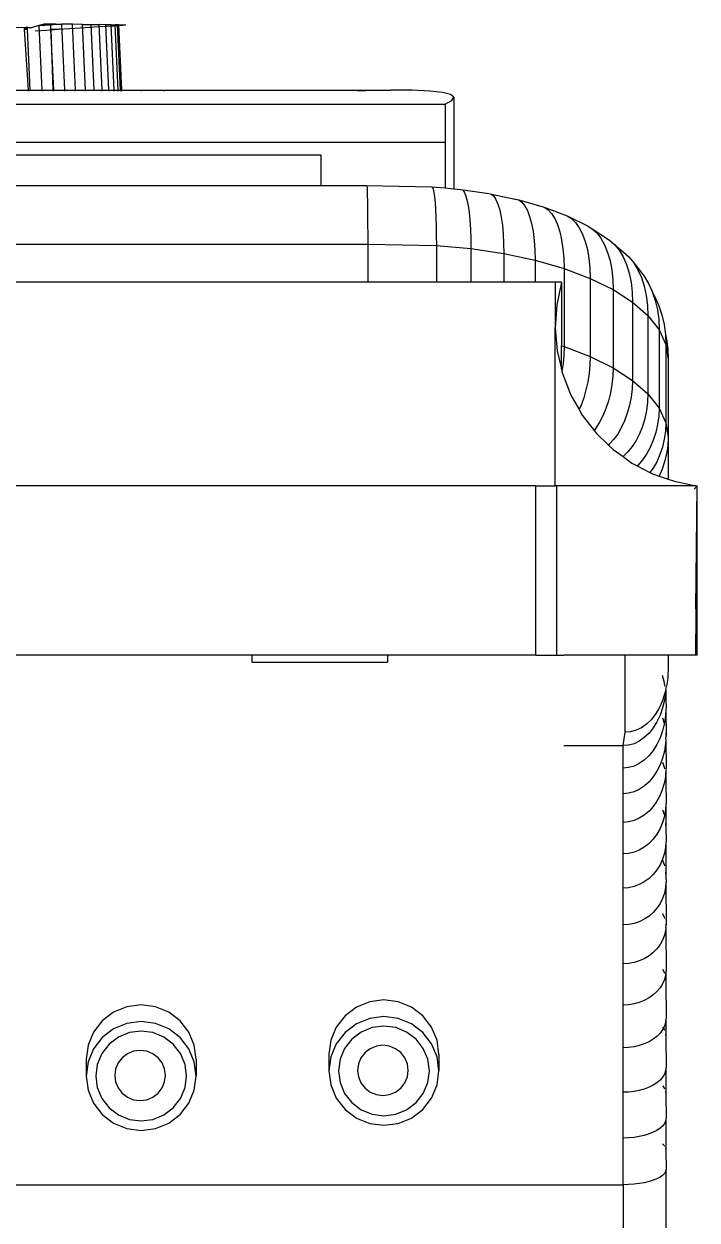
# Model space of a CAD drawing. Extents: x 3485972 to 3601240, y -625657 to -591207.
# Drawn here: x 3510477.2 to 3510570.2, y -596948.9 to -596783.6 of the extents above; entities that cross this region are included whole.
import ezdxf

# ---------------------------------------------------------------- set-up
doc = ezdxf.new("R2010")
doc.units = 0
doc.header["$LTSCALE"] = 6
doc.header["$MEASUREMENT"] = 0
doc.layers.add('medical equipment', color=171, linetype='CONTINUOUS', lineweight=25)

msp = doc.modelspace()

# ---------------------------------------------------------------- linework, layer by layer
at = {"layer": 'medical equipment'}
for p, q in [((3510477.17, -596784.13), (3510420.22, -596783.61)), ((3510477.63, -596784.14), (3510477.17, -596784.13)), ((3510477.17, -596784.13), (3510477.18, -596784.28)), ((3510477.63, -596784.14), (3510477.62, -596783.94)), ((3510478.21, -596784.14), (3510477.63, -596784.14)), ((3510477.64, -596784.29), (3510477.63, -596784.14)), ((3510479.22, -596783.84), (3510478.21, -596784.14)), ((3510479.22, -596783.84), (3510479.25, -596783.83)), ((3510479.6, -596783.72), (3510479.25, -596783.83)), ((3510479.25, -596783.83), (3510480.85, -596783.73)), ((3510479.66, -596792.76), (3510479.25, -596783.83)), ((3510479.6, -596783.72), (3510479.63, -596783.71)), ((3510479.91, -596783.63), (3510479.63, -596783.71)), ((3510479.63, -596783.71), (3510480.85, -596783.73)), ((3510481.07, -596783.64), (3510479.91, -596783.63)), ((3510480.85, -596783.73), (3510481.07, -596783.64)), ((3510480.85, -596783.73), (3510481.57, -596783.64)), ((3510480.88, -596784.34), (3510480.85, -596783.73)), ((3510481.57, -596783.64), (3510481.07, -596783.64)), ((3510481.57, -596783.64), (3510482.39, -596783.65)), ((3510482.82, -596792.76), (3510482.39, -596783.65)), ((3510483.86, -596783.66), (3510482.39, -596783.65)), ((3510483.47, -596784.25), (3510484.93, -596784.15)), ((3510484.28, -596792.76), (3510483.86, -596783.66)), ((3510485.23, -596783.68), (3510483.86, -596783.66)), ((3510484.93, -596784.15), (3510486.29, -596784.06)), ((3510485.65, -596792.76), (3510485.23, -596783.68)), ((3510485.23, -596783.68), (3510486.46, -596783.69)), ((3510486.29, -596784.06), (3510487.52, -596783.98)), ((3510486.88, -596792.76), (3510486.46, -596783.69)), ((3510486.46, -596783.69), (3510487.55, -596783.7)), ((3510487.52, -596783.98), (3510488.6, -596783.91)), ((3510487.97, -596792.76), (3510487.55, -596783.7)), ((3510488.47, -596783.71), (3510487.55, -596783.7)), ((3510488.89, -596792.76), (3510488.47, -596783.71)), ((3510489.21, -596783.71), (3510488.47, -596783.71)), ((3510488.6, -596783.91), (3510489.52, -596783.85)), ((3510489.62, -596792.76), (3510489.21, -596783.71)), ((3510489.21, -596783.71), (3510489.75, -596783.72)), ((3510489.52, -596783.85), (3510490.25, -596783.8)), ((3510490.16, -596792.76), (3510489.75, -596783.72)), ((3510490.08, -596783.72), (3510489.75, -596783.72)), ((3510490.22, -596783.72), (3510490.08, -596783.72)), ((3510490.5, -596792.76), (3510490.08, -596783.72)), ((3510490.22, -596783.72), (3510490.63, -596792.76)), ((3510490.22, -596783.72), (3510491.25, -596783.73)), ((3510490.25, -596783.8), (3510490.79, -596783.76)), ((3510490.79, -596783.76), (3510491.12, -596783.73)), ((3510477.18, -596784.28), (3510477.64, -596784.29)), ((3510477.18, -596784.28), (3510477.18, -596784.31)), ((3510477.18, -596784.31), (3510477.64, -596784.32)), ((3510477.18, -596784.31), (3510477.72, -596792.76)), ((3510477.64, -596784.32), (3510477.64, -596784.29)), ((3510478.03, -596792.76), (3510477.64, -596784.32)), ((3510478.7, -596784.56), (3510480.32, -596784.45)), ((3510480.32, -596784.45), (3510481.92, -596784.35)), ((3510480.88, -596784.34), (3510480.96, -596784.34)), ((3510481.27, -596792.76), (3510480.88, -596784.34)), ((3510480.88, -596784.34), (3510481.17, -596792.76)), ((3510480.96, -596784.34), (3510481.92, -596784.35)), ((3510481.92, -596784.35), (3510482.2, -596784.23)), ((3510481.92, -596784.35), (3510483.47, -596784.25)), ((3510431.64, -596792.76), (3510477.72, -596792.76)), ((3510477.72, -596792.76), (3510477.72, -596792.89)), ((3510477.72, -596792.76), (3510478.03, -596792.76)), ((3510478.04, -596792.89), (3510478.03, -596792.76)), ((3510478.03, -596792.76), (3510479.66, -596792.76)), ((3510479.67, -596792.89), (3510479.66, -596792.76)), ((3510479.66, -596792.76), (3510481.17, -596792.76)), ((3510481.17, -596792.76), (3510481.17, -596792.89)), ((3510481.17, -596792.76), (3510481.27, -596792.76)), ((3510481.27, -596792.89), (3510481.27, -596792.76)), ((3510481.27, -596792.76), (3510482.82, -596792.76)), ((3510482.82, -596792.89), (3510482.82, -596792.76)), ((3510482.82, -596792.76), (3510484.28, -596792.76)), ((3510484.29, -596792.89), (3510484.28, -596792.76)), ((3510484.28, -596792.76), (3510485.65, -596792.76)), ((3510485.65, -596792.89), (3510485.65, -596792.76)), ((3510485.65, -596792.76), (3510486.88, -596792.76)), ((3510486.89, -596792.89), (3510486.88, -596792.76)), ((3510486.88, -596792.76), (3510487.97, -596792.76)), ((3510487.97, -596792.89), (3510487.97, -596792.76)), ((3510487.97, -596792.76), (3510488.89, -596792.76)), ((3510488.89, -596792.89), (3510488.89, -596792.76)), ((3510488.89, -596792.76), (3510489.62, -596792.76)), ((3510489.63, -596792.89), (3510489.62, -596792.76)), ((3510489.62, -596792.76), (3510490.16, -596792.76)), ((3510490.17, -596792.89), (3510490.16, -596792.76)), ((3510490.16, -596792.76), (3510490.5, -596792.76)), ((3510490.5, -596792.89), (3510490.5, -596792.76)), ((3510490.5, -596792.76), (3510490.63, -596792.76)), ((3510490.63, -596792.76), (3510490.63, -596792.89)), ((3510490.63, -596792.76), (3510493.34, -596792.76)), ((3510493.34, -596792.76), (3510493.34, -596792.89)), ((3510493.34, -596792.76), (3510496.54, -596792.76)), ((3510496.54, -596792.89), (3510496.54, -596792.76)), ((3510496.54, -596792.76), (3510527.88, -596792.76)), ((3510524.42, -596792.84), (3510523.25, -596792.89)), ((3510527.88, -596792.76), (3510524.42, -596792.84)), ((3510530.84, -596792.78), (3510527.88, -596792.76)), ((3510533.23, -596792.89), (3510530.84, -596792.78)), ((3510535, -596793.09), (3510533.23, -596792.89)), ((3510536.12, -596793.38), (3510535, -596793.09)), ((3510536.56, -596793.74), (3510536.12, -596793.38)), ((3510536.31, -596794.18), (3510536.56, -596793.74)), ((3510536.56, -596793.74), (3510536.56, -596806.38)), ((3510387.25, -596794.68), (3510535.38, -596794.68)), ((3510535.38, -596794.68), (3510536.31, -596794.18)), ((3510535.38, -596794.68), (3510535.38, -596799.97)), ((3510387.11, -596799.97), (3510535.38, -596799.97)), ((3510535.38, -596799.97), (3510535.38, -596806.28)), ((3510518.22, -596801.74), (3510387.06, -596801.74)), ((3510518.22, -596805.94), (3510518.22, -596801.74)), ((3510386.95, -596805.94), (3510518.22, -596805.94)), ((3510518.22, -596806), (3510518.22, -596805.94)), ((3510518.22, -596805.94), (3510524.53, -596805.94)), ((3510524.52, -596806), (3510524.53, -596805.94)), ((3510524.53, -596805.94), (3510524.55, -596806)), ((3510524.53, -596805.94), (3510533.49, -596806.12)), ((3510524.55, -596806), (3510524.57, -596806.26)), ((3510524.57, -596806.26), (3510524.59, -596806.7)), ((3510524.59, -596806.7), (3510524.61, -596807.33)), ((3510533.49, -596806.12), (3510533.6, -596806.19)), ((3510533.49, -596806.12), (3510535.38, -596806.28)), ((3510533.6, -596806.19), (3510533.7, -596806.45)), ((3510533.7, -596806.45), (3510533.8, -596806.89)), ((3510533.8, -596806.89), (3510533.89, -596807.52)), ((3510535.38, -596806.28), (3510536.56, -596806.38)), ((3510536.56, -596806.38), (3510537.52, -596806.47)), ((3510537.52, -596806.47), (3510537.76, -596806.55)), ((3510537.52, -596806.47), (3510541.41, -596807.04)), ((3510537.76, -596806.55), (3510537.98, -596806.81)), ((3510537.98, -596806.81), (3510538.18, -596807.27)), ((3510538.18, -596807.27), (3510538.37, -596807.9)), ((3510541.41, -596807.04), (3510541.76, -596807.13)), ((3510541.76, -596807.13), (3510542.08, -596807.42)), ((3510541.76, -596807.13), (3510545.04, -596807.83)), ((3510524.61, -596807.33), (3510524.62, -596808.12)), ((3510524.62, -596808.12), (3510524.63, -596809.07)), ((3510533.89, -596807.52), (3510533.97, -596808.31)), ((3510533.97, -596808.31), (3510534.03, -596809.26)), ((3510538.37, -596807.9), (3510538.53, -596808.7)), ((3510538.53, -596808.7), (3510538.67, -596809.66)), ((3510542.08, -596807.42), (3510542.39, -596807.89)), ((3510542.39, -596807.89), (3510542.66, -596808.53)), ((3510542.66, -596808.53), (3510542.9, -596809.34)), ((3510545.04, -596807.83), (3510545.09, -596807.82)), ((3510545.09, -596807.82), (3510545.54, -596807.94)), ((3510545.54, -596807.94), (3510545.97, -596808.24)), ((3510545.54, -596807.94), (3510549.06, -596808.95)), ((3510545.97, -596808.24), (3510546.37, -596808.73)), ((3510546.37, -596808.73), (3510546.73, -596809.4)), ((3510549.06, -596808.95), (3510549.58, -596809.28)), ((3510549.06, -596808.95), (3510552.23, -596810.15)), ((3510524.63, -596809.07), (3510524.64, -596810.15)), ((3510524.64, -596810.15), (3510524.65, -596811.36)), ((3510534.03, -596809.26), (3510534.08, -596810.35)), ((3510534.08, -596810.35), (3510534.12, -596811.56)), ((3510538.67, -596809.66), (3510538.78, -596810.75)), ((3510542.9, -596809.34), (3510543.1, -596810.31)), ((3510543.1, -596810.31), (3510543.27, -596811.41)), ((3510546.73, -596809.4), (3510547.04, -596810.23)), ((3510547.04, -596810.23), (3510547.31, -596811.2)), ((3510549.58, -596809.28), (3510550.06, -596809.8)), ((3510550.06, -596809.8), (3510550.5, -596810.48)), ((3510550.5, -596810.48), (3510550.88, -596811.33)), ((3510552.23, -596810.15), (3510552.84, -596810.52)), ((3510552.23, -596810.15), (3510555.02, -596811.52)), ((3510552.84, -596810.52), (3510553.4, -596811.06)), ((3510524.65, -596811.36), (3510524.66, -596812.67)), ((3510534.12, -596811.56), (3510534.14, -596812.86)), ((3510538.78, -596810.75), (3510538.86, -596811.96)), ((3510538.86, -596811.96), (3510538.9, -596813.27)), ((3510543.27, -596811.41), (3510543.38, -596812.63)), ((3510547.31, -596811.2), (3510547.52, -596812.31)), ((3510550.88, -596811.33), (3510551.2, -596812.33)), ((3510553.4, -596811.06), (3510553.9, -596811.77)), ((3510553.9, -596811.77), (3510554.35, -596812.65)), ((3510555.02, -596811.52), (3510555.7, -596811.92)), ((3510555.7, -596811.92), (3510556.32, -596812.5)), ((3510555.7, -596811.92), (3510558.1, -596813.48)), ((3510524.66, -596812.67), (3510524.66, -596814.05)), ((3510534.14, -596812.86), (3510534.15, -596814.25)), ((3510538.9, -596813.27), (3510538.92, -596814.66)), ((3510543.38, -596812.63), (3510543.45, -596813.94)), ((3510547.52, -596812.31), (3510547.67, -596813.54)), ((3510547.67, -596813.54), (3510547.76, -596814.86)), ((3510551.2, -596812.33), (3510551.46, -596813.45)), ((3510551.46, -596813.45), (3510551.64, -596814.68)), ((3510554.35, -596812.65), (3510554.72, -596813.66)), ((3510554.72, -596813.66), (3510555.02, -596814.8)), ((3510556.32, -596812.5), (3510556.89, -596813.24)), ((3510556.89, -596813.24), (3510557.39, -596814.14)), ((3510558.1, -596813.48), (3510558.79, -596814.09)), ((3510197.94, -596814.05), (3510524.66, -596814.05)), ((3510524.66, -596814.05), (3510524.66, -596819.3)), ((3510524.66, -596814.05), (3510534.15, -596814.25)), ((3510534.15, -596814.25), (3510534.15, -596819.3)), ((3510534.15, -596814.25), (3510538.92, -596814.66)), ((3510538.92, -596814.66), (3510538.92, -596819.3)), ((3510538.92, -596814.66), (3510543.48, -596815.33)), ((3510543.45, -596813.94), (3510543.48, -596815.33)), ((3510543.48, -596815.33), (3510543.48, -596819.3)), ((3510543.48, -596815.33), (3510547.79, -596816.24)), ((3510547.76, -596814.86), (3510547.79, -596816.24)), ((3510551.64, -596814.68), (3510551.76, -596816.01)), ((3510555.02, -596814.8), (3510555.24, -596816.04)), ((3510557.39, -596814.14), (3510557.81, -596815.18)), ((3510557.81, -596815.18), (3510558.15, -596816.34)), ((3510558.79, -596814.09), (3510559.41, -596814.87)), ((3510558.79, -596814.09), (3510560.02, -596815.16)), ((3510559.41, -596814.87), (3510559.96, -596815.8)), ((3510560.02, -596815.16), (3510560.75, -596815.81)), ((3510547.79, -596816.24), (3510547.79, -596819.3)), ((3510547.79, -596816.24), (3510551.8, -596817.4)), ((3510551.76, -596816.01), (3510551.8, -596817.4)), ((3510555.24, -596816.04), (3510555.37, -596817.38)), ((3510558.15, -596816.34), (3510558.39, -596817.6)), ((3510559.96, -596815.8), (3510560.42, -596816.86)), ((3510560.42, -596816.86), (3510560.78, -596818.04)), ((3510560.75, -596815.81), (3510561.42, -596816.62)), ((3510561.42, -596816.62), (3510562, -596817.58)), ((3510561.42, -596816.62), (3510562.87, -596818.48)), ((3510551.8, -596817.4), (3510551.8, -596828.21)), ((3510551.8, -596817.4), (3510555.41, -596818.77)), ((3510555.37, -596817.38), (3510555.41, -596818.77)), ((3510555.41, -596818.77), (3510555.41, -596829.58)), ((3510555.41, -596818.77), (3510558.59, -596820.33)), ((3510558.39, -596817.6), (3510558.54, -596818.93)), ((3510560.78, -596818.04), (3510561.05, -596819.31)), ((3510562, -596817.58), (3510562.49, -596818.67)), ((3510562.49, -596818.67), (3510562.88, -596819.87)), ((3510562.87, -596818.48), (3510563.48, -596819.47)), ((3510524.66, -596819.3), (3510197.94, -596819.3)), ((3510534.15, -596819.3), (3510524.66, -596819.3)), ((3510538.92, -596819.3), (3510534.15, -596819.3)), ((3510543.48, -596819.3), (3510538.92, -596819.3)), ((3510547.79, -596819.3), (3510543.48, -596819.3)), ((3510550.58, -596819.3), (3510547.79, -596819.3)), ((3510551.43, -596819.3), (3510550.58, -596819.3)), ((3510550.58, -596819.3), (3510550.58, -596825.62)), ((3510551.43, -596819.3), (3510550.78, -596822.43)), ((3510551.43, -596819.3), (3510551.43, -596828.1)), ((3510558.54, -596818.93), (3510558.59, -596820.33)), ((3510558.59, -596820.33), (3510558.59, -596831.14)), ((3510558.59, -596820.33), (3510561.26, -596822.06)), ((3510561.05, -596819.31), (3510561.21, -596820.66)), ((3510562.88, -596819.87), (3510563.16, -596821.16)), ((3510563.48, -596819.47), (3510563.99, -596820.59)), ((3510561.21, -596820.66), (3510561.26, -596822.06)), ((3510561.26, -596822.06), (3510561.26, -596832.87)), ((3510561.26, -596822.06), (3510563.39, -596823.92)), ((3510563.16, -596821.16), (3510563.33, -596822.52)), ((3510563.99, -596820.59), (3510564.4, -596821.81)), ((3510563.99, -596820.59), (3510564.37, -596821.4)), ((3510564.37, -596821.4), (3510564.38, -596821.42)), ((3510564.38, -596821.42), (3510564.91, -596822.57)), ((3510564.4, -596821.81), (3510564.7, -596823.11)), ((3510550.78, -596822.43), (3510550.58, -596825.62)), ((3510563.33, -596822.52), (3510563.39, -596823.92)), ((3510564.7, -596823.11), (3510564.88, -596824.48)), ((3510564.91, -596822.57), (3510565.33, -596823.81)), ((3510565.33, -596823.81), (3510565.63, -596825.14)), ((3510563.39, -596823.92), (3510563.39, -596834.73)), ((3510563.39, -596823.92), (3510564.94, -596825.88)), ((3510564.88, -596824.48), (3510564.94, -596825.88)), ((3510565.63, -596825.14), (3510565.81, -596826.51)), ((3510550.58, -596825.62), (3510550.85, -596828.81)), ((3510550.58, -596847.43), (3510550.58, -596825.62)), ((3510564.94, -596825.88), (3510564.94, -596836.7)), ((3510564.94, -596825.88), (3510565.88, -596827.92)), ((3510565.81, -596826.51), (3510565.88, -596827.92)), ((3510565.81, -596826.51), (3510565.94, -596827.18)), ((3510551.43, -596828.1), (3510551.8, -596828.21)), ((3510551.43, -596831.3), (3510551.43, -596828.1)), ((3510551.8, -596828.21), (3510551.76, -596829.37)), ((3510551.8, -596828.21), (3510555.41, -596829.58)), ((3510565.88, -596827.92), (3510565.88, -596838.73)), ((3510565.88, -596827.92), (3510566.19, -596829.97)), ((3510565.94, -596827.18), (3510566.13, -596828.56)), ((3510566.13, -596828.56), (3510566.19, -596829.97)), ((3510550.85, -596828.81), (3510551.43, -596831.3)), ((3510551.76, -596829.37), (3510551.66, -596830.55)), ((3510555.41, -596829.58), (3510555.37, -596830.74)), ((3510555.41, -596829.58), (3510558.59, -596831.14)), ((3510566.19, -596829.97), (3510566.19, -596840.78)), ((3510551.43, -596831.3), (3510551.51, -596831.65)), ((3510551.66, -596830.55), (3510551.51, -596831.65)), ((3510551.51, -596831.65), (3510551.57, -596831.93)), ((3510551.57, -596831.93), (3510552.73, -596834.91)), ((3510555.25, -596831.91), (3510555.07, -596833.07)), ((3510555.37, -596830.74), (3510555.25, -596831.91)), ((3510558.59, -596831.14), (3510558.54, -596832.3)), ((3510558.59, -596831.14), (3510561.26, -596832.87)), ((3510555.07, -596833.07), (3510554.82, -596834.2)), ((3510558.41, -596833.46), (3510558.2, -596834.61)), ((3510558.54, -596832.3), (3510558.41, -596833.46)), ((3510561.26, -596832.87), (3510561.21, -596834.02)), ((3510561.26, -596832.87), (3510563.39, -596834.73)), ((3510552.73, -596834.91), (3510553.87, -596836.91)), ((3510554.51, -596835.27), (3510554.15, -596836.29)), ((3510554.82, -596834.2), (3510554.51, -596835.27)), ((3510558.2, -596834.61), (3510557.92, -596835.72)), ((3510561.06, -596835.18), (3510560.84, -596836.31)), ((3510561.21, -596834.02), (3510561.06, -596835.18)), ((3510563.39, -596834.73), (3510563.33, -596835.88)), ((3510563.39, -596834.73), (3510564.94, -596836.7)), ((3510554.15, -596836.29), (3510553.87, -596836.91)), ((3510553.87, -596836.91), (3510554.31, -596837.69)), ((3510557.58, -596836.78), (3510557.17, -596837.77)), ((3510557.92, -596835.72), (3510557.58, -596836.78)), ((3510560.84, -596836.31), (3510560.54, -596837.41)), ((3510563.18, -596837.03), (3510562.94, -596838.15)), ((3510563.33, -596835.88), (3510563.18, -596837.03)), ((3510564.94, -596836.7), (3510564.88, -596837.84)), ((3510564.94, -596836.7), (3510565.88, -596838.73)), ((3510554.31, -596837.69), (3510555.94, -596839.79)), ((3510556.71, -596838.67), (3510556.19, -596839.47)), ((3510557.17, -596837.77), (3510556.71, -596838.67)), ((3510560.16, -596838.45), (3510559.71, -596839.41)), ((3510560.54, -596837.41), (3510560.16, -596838.45)), ((3510562.94, -596838.15), (3510562.62, -596839.23)), ((3510564.88, -596837.84), (3510564.72, -596838.98)), ((3510556.19, -596839.47), (3510555.94, -596839.79)), ((3510555.94, -596839.79), (3510556.27, -596840.22)), ((3510556.27, -596840.22), (3510557.93, -596841.81)), ((3510559.21, -596840.29), (3510558.65, -596841.06)), ((3510559.71, -596839.41), (3510559.21, -596840.29)), ((3510562.21, -596840.25), (3510561.74, -596841.19)), ((3510562.62, -596839.23), (3510562.21, -596840.25)), ((3510564.47, -596840.09), (3510564.13, -596841.15)), ((3510564.72, -596838.98), (3510564.47, -596840.09)), ((3510565.81, -596839.88), (3510565.65, -596841.01)), ((3510565.88, -596838.73), (3510565.81, -596839.88)), ((3510565.88, -596838.73), (3510566.19, -596840.78)), ((3510558.05, -596841.71), (3510557.93, -596841.81)), ((3510557.93, -596841.81), (3510558.58, -596842.43)), ((3510558.65, -596841.06), (3510558.05, -596841.71)), ((3510561.2, -596842.03), (3510560.6, -596842.77)), ((3510561.74, -596841.19), (3510561.2, -596842.03)), ((3510564.13, -596841.15), (3510563.71, -596842.14)), ((3510565.65, -596841.01), (3510565.39, -596842.1)), ((3510566.12, -596841.93), (3510565.96, -596843.05)), ((3510566.19, -596840.78), (3510566.12, -596841.93)), ((3510566.19, -596840.78), (3510566.19, -596846.53)), ((3510558.58, -596842.43), (3510559.96, -596843.38)), ((3510559.96, -596843.38), (3510559.93, -596843.4)), ((3510560.6, -596842.77), (3510559.96, -596843.38)), ((3510559.96, -596843.38), (3510561.18, -596844.3)), ((3510563.21, -596843.06), (3510562.65, -596843.87)), ((3510563.71, -596842.14), (3510563.21, -596843.06)), ((3510565.05, -596843.14), (3510564.61, -596844.11)), ((3510565.39, -596842.1), (3510565.05, -596843.14)), ((3510565.96, -596843.05), (3510565.7, -596844.13)), ((3510561.18, -596844.3), (3510561.9, -596844.68)), ((3510562.02, -596844.57), (3510561.9, -596844.68)), ((3510561.9, -596844.68), (3510563.66, -596845.59)), ((3510562.65, -596843.87), (3510562.02, -596844.57)), ((3510564.1, -596844.99), (3510563.66, -596845.59)), ((3510564.61, -596844.11), (3510564.1, -596844.99)), ((3510565.35, -596845.16), (3510564.93, -596846.09)), ((3510565.7, -596844.13), (3510565.35, -596845.16)), ((3510563.66, -596845.59), (3510564.02, -596845.77)), ((3510564.02, -596845.77), (3510564.93, -596846.09)), ((3510564.93, -596846.09), (3510566.19, -596846.53)), ((3510566.19, -596846.53), (3510567.04, -596846.82)), ((3510567.04, -596846.82), (3510569.99, -596847.43)), ((3510547.9, -596847.43), (3510188.36, -596847.43)), ((3510547.9, -596870.87), (3510547.9, -596847.43)), ((3510547.9, -596847.43), (3510550.58, -596847.43)), ((3510569.99, -596847.43), (3510550.58, -596847.43)), ((3510550.81, -596870.87), (3510550.81, -596847.43)), ((3510570.18, -596847.43), (3510569.79, -596847.9)), ((3510569.99, -596847.43), (3510570.18, -596847.43)), ((3510569.99, -596864.45), (3510570.18, -596847.43)), ((3510570.18, -596847.43), (3510569.99, -596847.57)), ((3510569.99, -596870.87), (3510570.18, -596847.43)), ((3510570.18, -596870.87), (3510570.18, -596847.43)), ((3510508.66, -596870.87), (3510444.81, -596870.87)), ((3510508.66, -596870.87), (3510508.66, -596871.8)), ((3510527.41, -596870.87), (3510508.66, -596870.87)), ((3510527.41, -596870.87), (3510527.41, -596871.8)), ((3510547.9, -596870.87), (3510527.41, -596870.87)), ((3510547.9, -596870.87), (3510551.76, -596870.87)), ((3510560.23, -596870.87), (3510551.76, -596870.87)), ((3510566.19, -596870.87), (3510560.23, -596870.87)), ((3510560.23, -596881.51), (3510560.23, -596870.87)), ((3510566.19, -596870.87), (3510566.19, -596872.89)), ((3510570.18, -596870.87), (3510566.19, -596870.87)), ((3510508.66, -596871.8), (3510527.41, -596871.8)), ((3510566.19, -596872.89), (3510566.12, -596873.32)), ((3510566.12, -596873.32), (3510566.12, -596874.03)), ((3510565.35, -596873.61), (3510565.63, -596874.65)), ((3510565.63, -596874.65), (3510565.7, -596875.12)), ((3510566.12, -596874.03), (3510565.96, -596875.15)), ((3510565.7, -596876.23), (3510565.35, -596877.24)), ((3510565.83, -596876.18), (3510565.67, -596877.06)), ((3510565.88, -596875.68), (3510565.7, -596876.23)), ((3510565.88, -596875.68), (3510565.83, -596876.18)), ((3510565.83, -596876.18), (3510565.88, -596877.08)), ((3510565.88, -596875.68), (3510565.96, -596875.15)), ((3510565.88, -596875.68), (3510565.88, -596877.08)), ((3510564.92, -596878.18), (3510564.4, -596879.03)), ((3510565.35, -596877.24), (3510564.92, -596878.18)), ((3510565.42, -596878.13), (3510565.07, -596879.14)), ((3510565.67, -596877.06), (3510565.42, -596878.13)), ((3510565.88, -596878.36), (3510565.83, -596879.19)), ((3510565.88, -596877.08), (3510565.9, -596878.1)), ((3510565.9, -596878.1), (3510565.88, -596878.36)), ((3510565.88, -596878.36), (3510565.9, -596882.03)), ((3510563.82, -596879.77), (3510563.18, -596880.39)), ((3510564.4, -596879.03), (3510563.82, -596879.77)), ((3510565.07, -596879.14), (3510564.63, -596880.07)), ((3510565.42, -596879.5), (3510565.63, -596880.25)), ((3510565.83, -596879.19), (3510565.67, -596880.27)), ((3510559.95, -596883.36), (3510560.23, -596881.51)), ((3510561, -596881.44), (3510560.23, -596881.51)), ((3510561.75, -596881.23), (3510561, -596881.44)), ((3510562.48, -596880.88), (3510561.75, -596881.23)), ((3510563.18, -596880.39), (3510562.48, -596880.88)), ((3510563.54, -596881.64), (3510562.89, -596882.25)), ((3510564.12, -596880.91), (3510563.54, -596881.64)), ((3510564.63, -596880.07), (3510564.12, -596880.91)), ((3510565.42, -596881.31), (3510565.07, -596882.29)), ((3510565.65, -596880.37), (3510565.42, -596881.31)), ((3510565.63, -596880.25), (3510565.65, -596880.37)), ((3510565.67, -596880.27), (3510565.65, -596880.37)), ((3510565.65, -596880.37), (3510565.67, -596880.51)), ((3510565.83, -596881.68), (3510565.9, -596882.03)), ((3510560.72, -596883.3), (3510559.95, -596883.36)), ((3510561.47, -596883.09), (3510560.72, -596883.3)), ((3510562.2, -596882.74), (3510561.47, -596883.09)), ((3510562.89, -596882.25), (3510562.2, -596882.74)), ((3510564.63, -596883.2), (3510564.12, -596884.02)), ((3510565.07, -596882.29), (3510564.63, -596883.2)), ((3510565.83, -596883.08), (3510565.67, -596884.1)), ((3510565.88, -596882.52), (3510565.83, -596883.08)), ((3510565.87, -596882.4), (3510565.9, -596882.03)), ((3510565.87, -596882.4), (3510565.88, -596882.52)), ((3510565.88, -596882.52), (3510565.9, -596886.43)), ((3510551.75, -596883.36), (3510559.95, -596883.36)), ((3510559.95, -596886.46), (3510559.95, -596883.36)), ((3510563.54, -596884.74), (3510562.89, -596885.35)), ((3510564.12, -596884.02), (3510563.54, -596884.74)), ((3510565.67, -596884.1), (3510565.42, -596885.09)), ((3510560.72, -596886.39), (3510559.95, -596886.46)), ((3510559.95, -596890.01), (3510559.95, -596886.46)), ((3510561.47, -596886.18), (3510560.72, -596886.39)), ((3510562.2, -596885.83), (3510561.47, -596886.18)), ((3510562.89, -596885.35), (3510562.2, -596885.83)), ((3510565.07, -596886.03), (3510564.63, -596886.89)), ((3510565.42, -596885.09), (3510565.07, -596886.03)), ((3510565.42, -596885.64), (3510565.63, -596886.33)), ((3510565.63, -596886.33), (3510565.67, -596886.57)), ((3510565.9, -596886.43), (3510565.88, -596886.67)), ((3510564.12, -596887.68), (3510563.54, -596888.36)), ((3510564.63, -596886.89), (3510564.12, -596887.68)), ((3510565.83, -596887.65), (3510565.67, -596888.39)), ((3510565.88, -596886.67), (3510565.83, -596887.42)), ((3510565.83, -596887.42), (3510565.83, -596887.65)), ((3510565.83, -596887.65), (3510565.88, -596888.43)), ((3510565.88, -596886.67), (3510565.88, -596888.43)), ((3510560.72, -596889.94), (3510559.95, -596890.01)), ((3510561.47, -596889.73), (3510560.72, -596889.94)), ((3510562.2, -596889.4), (3510561.47, -596889.73)), ((3510562.89, -596888.94), (3510562.2, -596889.4)), ((3510563.54, -596888.36), (3510562.89, -596888.94)), ((3510565.42, -596889.33), (3510565.07, -596890.21)), ((3510565.67, -596888.39), (3510565.42, -596889.33)), ((3510565.88, -596888.43), (3510565.9, -596891.28)), ((3510559.95, -596893.97), (3510559.95, -596890.01)), ((3510564.63, -596891.03), (3510564.12, -596891.77)), ((3510565.07, -596890.21), (3510564.63, -596891.03)), ((3510565.88, -596891.5), (3510565.83, -596892.2)), ((3510565.9, -596891.28), (3510565.88, -596891.5)), ((3510565.88, -596891.5), (3510565.88, -596894.77)), ((3510562.89, -596892.96), (3510562.2, -596893.4)), ((3510563.54, -596892.42), (3510562.89, -596892.96)), ((3510564.12, -596891.77), (3510563.54, -596892.42)), ((3510565.42, -596892.22), (3510565.63, -596892.85)), ((3510565.67, -596893.11), (3510565.42, -596893.99)), ((3510565.63, -596892.85), (3510565.67, -596893.11)), ((3510565.83, -596892.2), (3510565.67, -596893.11)), ((3510560.72, -596893.9), (3510559.95, -596893.97)), ((3510559.95, -596898.33), (3510559.95, -596893.97)), ((3510561.47, -596893.71), (3510560.72, -596893.9)), ((3510562.2, -596893.4), (3510561.47, -596893.71)), ((3510565.07, -596894.81), (3510564.63, -596895.58)), ((3510565.42, -596893.99), (3510565.07, -596894.81)), ((3510565.83, -596894.06), (3510565.88, -596894.77)), ((3510565.88, -596894.77), (3510565.9, -596896.54)), ((3510564.12, -596896.27), (3510563.54, -596896.88)), ((3510564.63, -596895.58), (3510564.12, -596896.27)), ((3510565.9, -596896.54), (3510565.88, -596896.74)), ((3510561.47, -596898.09), (3510560.72, -596898.27)), ((3510562.2, -596897.79), (3510561.47, -596898.09)), ((3510562.89, -596897.39), (3510562.2, -596897.79)), ((3510563.54, -596896.88), (3510562.89, -596897.39)), ((3510565.67, -596898.23), (3510565.42, -596899.04)), ((3510565.83, -596897.39), (3510565.67, -596898.23)), ((3510565.88, -596896.74), (3510565.83, -596897.39)), ((3510565.88, -596896.74), (3510565.88, -596901.5)), ((3510560.72, -596898.27), (3510559.95, -596898.33)), ((3510559.95, -596903.06), (3510559.95, -596898.33)), ((3510565.07, -596899.81), (3510564.63, -596900.52)), ((3510565.42, -596899.04), (3510565.07, -596899.81)), ((3510565.42, -596899.2), (3510565.63, -596899.78)), ((3510565.63, -596899.78), (3510565.67, -596899.97)), ((3510564.12, -596901.16), (3510563.54, -596901.72)), ((3510564.63, -596900.52), (3510564.12, -596901.16)), ((3510565.83, -596900.86), (3510565.88, -596901.5)), ((3510565.88, -596901.5), (3510565.9, -596902.18)), ((3510560.72, -596903.01), (3510559.95, -596903.06)), ((3510559.95, -596908.14), (3510559.95, -596903.06)), ((3510561.47, -596902.84), (3510560.72, -596903.01)), ((3510562.2, -596902.57), (3510561.47, -596902.84)), ((3510562.89, -596902.19), (3510562.2, -596902.57)), ((3510563.54, -596901.72), (3510562.89, -596902.19)), ((3510565.83, -596902.96), (3510565.67, -596903.73)), ((3510565.88, -596902.34), (3510565.83, -596902.96)), ((3510565.9, -596902.18), (3510565.88, -596902.34)), ((3510565.88, -596902.34), (3510565.9, -596908.17)), ((3510565.42, -596904.47), (3510565.07, -596905.16)), ((3510565.67, -596903.73), (3510565.42, -596904.47)), ((3510564.12, -596906.4), (3510563.54, -596906.91)), ((3510564.63, -596905.81), (3510564.12, -596906.4)), ((3510565.07, -596905.16), (3510564.63, -596905.81)), ((3510560.72, -596908.09), (3510559.95, -596908.14)), ((3510559.95, -596913.53), (3510559.95, -596908.14)), ((3510561.47, -596907.94), (3510560.72, -596908.09)), ((3510562.2, -596907.69), (3510561.47, -596907.94)), ((3510562.89, -596907.34), (3510562.2, -596907.69)), ((3510563.54, -596906.91), (3510562.89, -596907.34)), ((3510565.42, -596906.56), (3510565.63, -596907.06)), ((3510565.63, -596907.06), (3510565.67, -596907.24)), ((3510565.83, -596908.02), (3510565.9, -596908.17)), ((3510565.67, -596909.56), (3510565.42, -596910.23)), ((3510565.83, -596908.87), (3510565.67, -596909.56)), ((3510565.88, -596908.59), (3510565.83, -596908.87)), ((3510565.87, -596908.46), (3510565.9, -596908.17)), ((3510565.87, -596908.46), (3510565.88, -596908.59)), ((3510565.88, -596908.59), (3510565.9, -596914.47)), ((3510564.63, -596911.44), (3510564.12, -596911.96)), ((3510565.07, -596910.85), (3510564.63, -596911.44)), ((3510565.42, -596910.23), (3510565.07, -596910.85)), ((3510562.89, -596912.81), (3510562.2, -596913.12)), ((3510563.54, -596912.43), (3510562.89, -596912.81)), ((3510564.12, -596911.96), (3510563.54, -596912.43)), ((3510560.72, -596913.49), (3510559.95, -596913.53)), ((3510559.95, -596919.21), (3510559.95, -596913.53)), ((3510561.47, -596913.35), (3510560.72, -596913.49)), ((3510562.2, -596913.12), (3510561.47, -596913.35)), ((3510565.42, -596914.24), (3510565.63, -596914.67)), ((3510565.63, -596914.67), (3510565.67, -596914.82)), ((3510565.88, -596914.62), (3510565.83, -596915.09)), ((3510565.9, -596914.47), (3510565.88, -596914.62)), ((3510565.88, -596914.62), (3510565.88, -596915.98)), ((3510565.42, -596916.29), (3510565.07, -596916.84)), ((3510565.67, -596915.7), (3510565.42, -596916.29)), ((3510565.83, -596915.09), (3510565.67, -596915.7)), ((3510565.83, -596915.5), (3510565.88, -596915.98)), ((3510565.88, -596915.98), (3510565.9, -596921.05)), ((3510564.12, -596917.82), (3510563.54, -596918.23)), ((3510564.63, -596917.36), (3510564.12, -596917.82)), ((3510565.07, -596916.84), (3510564.63, -596917.36)), ((3510491.39, -596919.45), (3510489.55, -596920.2)), ((3510493.35, -596919.19), (3510491.39, -596919.45)), ((3510495.32, -596919.45), (3510493.35, -596919.19)), ((3510497.16, -596920.2), (3510495.32, -596919.45)), ((3510523.11, -596919.5), (3510521.53, -596920.69)), ((3510524.94, -596918.75), (3510523.11, -596919.5)), ((3510526.91, -596918.49), (3510524.94, -596918.75)), ((3510528.87, -596918.75), (3510526.91, -596918.49)), ((3510530.71, -596919.5), (3510528.87, -596918.75)), ((3510532.28, -596920.69), (3510530.71, -596919.5)), ((3510560.72, -596919.17), (3510559.95, -596919.21)), ((3510559.95, -596925.13), (3510559.95, -596919.21)), ((3510561.47, -596919.04), (3510560.72, -596919.17)), ((3510562.2, -596918.85), (3510561.47, -596919.04)), ((3510562.89, -596918.57), (3510562.2, -596918.85)), ((3510563.54, -596918.23), (3510562.89, -596918.57)), ((3510489.55, -596920.2), (3510487.98, -596921.39)), ((3510498.73, -596921.39), (3510497.16, -596920.2)), ((3510521.53, -596920.69), (3510520.32, -596922.25)), ((3510524.94, -596921.05), (3510523.11, -596921.8)), ((3510526.91, -596920.79), (3510524.94, -596921.05)), ((3510528.87, -596921.05), (3510526.91, -596920.79)), ((3510530.71, -596921.8), (3510528.87, -596921.05)), ((3510533.49, -596922.25), (3510532.28, -596920.69)), ((3510565.88, -596921.18), (3510565.83, -596921.59)), ((3510565.9, -596921.05), (3510565.88, -596921.18)), ((3510565.88, -596921.18), (3510565.88, -596923.65)), ((3510486.77, -596922.95), (3510486.01, -596924.77)), ((3510487.98, -596921.39), (3510486.77, -596922.95)), ((3510489.55, -596922.5), (3510487.98, -596923.7)), ((3510491.39, -596921.75), (3510489.55, -596922.5)), ((3510491.73, -596923.02), (3510490.22, -596923.64)), ((3510493.35, -596921.5), (3510491.39, -596921.75)), ((3510493.35, -596922.81), (3510491.73, -596923.02)), ((3510495.32, -596921.75), (3510493.35, -596921.5)), ((3510494.98, -596923.02), (3510493.35, -596922.81)), ((3510496.49, -596923.64), (3510494.98, -596923.02)), ((3510497.16, -596922.5), (3510495.32, -596921.75)), ((3510498.73, -596923.7), (3510497.16, -596922.5)), ((3510499.94, -596922.95), (3510498.73, -596921.39)), ((3510500.7, -596924.77), (3510499.94, -596922.95)), ((3510520.32, -596922.25), (3510519.56, -596924.06)), ((3510521.53, -596923), (3510520.32, -596924.55)), ((3510523.11, -596921.8), (3510521.53, -596923)), ((3510523.77, -596922.94), (3510522.47, -596923.92)), ((3510525.28, -596922.32), (3510523.77, -596922.94)), ((3510526.91, -596922.11), (3510525.28, -596922.32)), ((3510528.53, -596922.32), (3510526.91, -596922.11)), ((3510530.04, -596922.94), (3510528.53, -596922.32)), ((3510531.34, -596923.92), (3510530.04, -596922.94)), ((3510532.28, -596923), (3510530.71, -596921.8)), ((3510533.49, -596924.55), (3510532.28, -596923)), ((3510534.25, -596924.06), (3510533.49, -596922.25)), ((3510565.42, -596922.62), (3510565.07, -596923.1)), ((3510565.42, -596922.2), (3510565.53, -596922.39)), ((3510565.53, -596922.39), (3510565.42, -596922.62)), ((3510565.67, -596922.11), (3510565.53, -596922.39)), ((3510565.53, -596922.39), (3510565.63, -596922.56)), ((3510565.63, -596922.56), (3510565.67, -596922.68)), ((3510565.83, -596921.59), (3510565.67, -596922.11)), ((3510487.98, -596923.7), (3510486.77, -596925.26)), ((3510488.92, -596924.63), (3510487.92, -596925.91)), ((3510490.22, -596923.64), (3510488.92, -596924.63)), ((3510497.79, -596924.63), (3510496.49, -596923.64)), ((3510498.79, -596925.91), (3510497.79, -596924.63)), ((3510499.94, -596925.26), (3510498.73, -596923.7)), ((3510519.56, -596924.06), (3510519.3, -596926.01)), ((3510520.32, -596924.55), (3510519.56, -596926.37)), ((3510522.47, -596923.92), (3510521.47, -596925.21)), ((3510532.34, -596925.21), (3510531.34, -596923.92)), ((3510534.25, -596926.37), (3510533.49, -596924.55)), ((3510534.51, -596926.01), (3510534.25, -596924.06)), ((3510562.89, -596924.59), (3510562.2, -596924.82)), ((3510563.54, -596924.29), (3510562.89, -596924.59)), ((3510564.12, -596923.94), (3510563.54, -596924.29)), ((3510564.63, -596923.54), (3510564.12, -596923.94)), ((3510565.07, -596923.1), (3510564.63, -596923.54)), ((3510565.83, -596923.24), (3510565.88, -596923.65)), ((3510565.88, -596923.65), (3510565.9, -596927.87)), ((3510486.01, -596924.77), (3510485.75, -596926.71)), ((3510486.77, -596925.26), (3510486.01, -596927.07)), ((3510487.92, -596925.91), (3510487.29, -596927.41)), ((3510491.46, -596925.94), (3510490.74, -596926.49)), ((3510492.31, -596925.59), (3510491.46, -596925.94)), ((3510493.22, -596925.47), (3510492.31, -596925.59)), ((3510494.12, -596925.59), (3510493.22, -596925.47)), ((3510494.97, -596925.94), (3510494.12, -596925.59)), ((3510495.69, -596926.49), (3510494.97, -596925.94)), ((3510499.42, -596927.41), (3510498.79, -596925.91)), ((3510500.7, -596927.07), (3510499.94, -596925.26)), ((3510500.96, -596926.71), (3510500.7, -596924.77)), ((3510519.3, -596926.01), (3510519.3, -596928.31)), ((3510521.47, -596925.21), (3510520.84, -596926.71)), ((3510524.29, -596925.79), (3510523.73, -596926.51)), ((3510525.02, -596925.24), (3510524.29, -596925.79)), ((3510525.86, -596924.89), (3510525.02, -596925.24)), ((3510526.77, -596924.77), (3510525.86, -596924.89)), ((3510527.68, -596924.89), (3510526.77, -596924.77)), ((3510528.52, -596925.24), (3510527.68, -596924.89)), ((3510529.25, -596925.79), (3510528.52, -596925.24)), ((3510529.8, -596926.51), (3510529.25, -596925.79)), ((3510532.97, -596926.71), (3510532.34, -596925.21)), ((3510534.51, -596926.01), (3510534.51, -596928.31)), ((3510560.72, -596925.1), (3510559.95, -596925.13)), ((3510559.95, -596931.27), (3510559.95, -596925.13)), ((3510561.47, -596924.99), (3510560.72, -596925.1)), ((3510562.2, -596924.82), (3510561.47, -596924.99)), ((3510485.75, -596926.71), (3510485.75, -596929.02)), ((3510486.01, -596927.07), (3510485.75, -596929.02)), ((3510487.29, -596927.41), (3510487.08, -596929.02)), ((3510490.18, -596927.21), (3510489.83, -596928.04)), ((3510490.74, -596926.49), (3510490.18, -596927.21)), ((3510496.25, -596927.21), (3510495.69, -596926.49)), ((3510496.6, -596928.04), (3510496.25, -596927.21)), ((3510499.63, -596929.02), (3510499.42, -596927.41)), ((3510500.96, -596929.02), (3510500.7, -596927.07)), ((3510500.96, -596926.71), (3510500.96, -596929.02)), ((3510519.56, -596926.37), (3510519.3, -596928.31)), ((3510520.84, -596926.71), (3510520.63, -596928.31)), ((3510523.38, -596927.34), (3510523.26, -596928.24)), ((3510523.73, -596926.51), (3510523.38, -596927.34)), ((3510530.15, -596927.34), (3510529.8, -596926.51)), ((3510530.27, -596928.24), (3510530.15, -596927.34)), ((3510533.18, -596928.31), (3510532.97, -596926.71)), ((3510534.51, -596928.31), (3510534.25, -596926.37)), ((3510565.88, -596927.98), (3510565.83, -596928.32)), ((3510565.9, -596927.87), (3510565.88, -596927.98)), ((3510565.88, -596927.98), (3510565.88, -596931.54)), ((3510485.75, -596929.02), (3510486.01, -596930.96)), ((3510487.08, -596929.02), (3510487.29, -596930.62)), ((3510489.83, -596928.04), (3510489.71, -596928.94)), ((3510489.71, -596928.94), (3510489.83, -596929.84)), ((3510496.72, -596928.94), (3510496.6, -596928.04)), ((3510496.6, -596929.84), (3510496.72, -596928.94)), ((3510499.42, -596930.62), (3510499.63, -596929.02)), ((3510500.7, -596930.96), (3510500.96, -596929.02)), ((3510519.3, -596928.31), (3510519.56, -596930.26)), ((3510520.63, -596928.31), (3510520.84, -596929.92)), ((3510523.26, -596928.24), (3510523.38, -596929.14)), ((3510523.38, -596929.14), (3510523.73, -596929.97)), ((3510529.8, -596929.97), (3510530.15, -596929.14)), ((3510530.15, -596929.14), (3510530.27, -596928.24)), ((3510532.97, -596929.92), (3510533.18, -596928.31)), ((3510534.25, -596930.26), (3510534.51, -596928.31)), ((3510565.07, -596929.57), (3510564.63, -596929.94)), ((3510565.42, -596929.18), (3510565.07, -596929.57)), ((3510565.67, -596928.75), (3510565.42, -596929.18)), ((3510565.83, -596928.32), (3510565.67, -596928.75)), ((3510486.01, -596930.96), (3510486.77, -596932.78)), ((3510487.29, -596930.62), (3510487.92, -596932.12)), ((3510489.83, -596929.84), (3510490.18, -596930.67)), ((3510490.18, -596930.67), (3510490.74, -596931.39)), ((3510495.69, -596931.39), (3510496.25, -596930.67)), ((3510496.25, -596930.67), (3510496.6, -596929.84)), ((3510498.79, -596932.12), (3510499.42, -596930.62)), ((3510499.94, -596932.78), (3510500.7, -596930.96)), ((3510519.56, -596930.26), (3510520.32, -596932.07)), ((3510520.84, -596929.92), (3510521.47, -596931.42)), ((3510523.73, -596929.97), (3510524.29, -596930.69)), ((3510524.29, -596930.69), (3510525.02, -596931.24)), ((3510525.02, -596931.24), (3510525.86, -596931.59)), ((3510527.68, -596931.59), (3510528.52, -596931.24)), ((3510528.52, -596931.24), (3510529.25, -596930.69)), ((3510529.25, -596930.69), (3510529.8, -596929.97)), ((3510532.34, -596931.42), (3510532.97, -596929.92)), ((3510533.49, -596932.07), (3510534.25, -596930.26)), ((3510560.72, -596931.24), (3510559.95, -596931.27)), ((3510559.95, -596937.59), (3510559.95, -596931.27)), ((3510561.47, -596931.15), (3510560.72, -596931.24)), ((3510562.2, -596931.01), (3510561.47, -596931.15)), ((3510562.89, -596930.82), (3510562.2, -596931.01)), ((3510563.54, -596930.57), (3510562.89, -596930.82)), ((3510564.12, -596930.28), (3510563.54, -596930.57)), ((3510564.63, -596929.94), (3510564.12, -596930.28)), ((3510565.42, -596930.39), (3510565.63, -596930.67)), ((3510565.63, -596930.67), (3510565.67, -596930.77)), ((3510565.83, -596931.22), (3510565.88, -596931.54)), ((3510486.77, -596932.78), (3510487.98, -596934.33)), ((3510487.92, -596932.12), (3510488.92, -596933.41)), ((3510490.74, -596931.39), (3510491.46, -596931.94)), ((3510491.46, -596931.94), (3510492.31, -596932.29)), ((3510492.31, -596932.29), (3510493.22, -596932.41)), ((3510493.22, -596932.41), (3510494.12, -596932.29)), ((3510494.12, -596932.29), (3510494.97, -596931.94)), ((3510494.97, -596931.94), (3510495.69, -596931.39)), ((3510497.79, -596933.41), (3510498.79, -596932.12)), ((3510498.73, -596934.33), (3510499.94, -596932.78)), ((3510520.32, -596932.07), (3510521.53, -596933.63)), ((3510521.47, -596931.42), (3510522.47, -596932.7)), ((3510522.47, -596932.7), (3510523.77, -596933.69)), ((3510525.86, -596931.59), (3510526.77, -596931.71)), ((3510526.77, -596931.71), (3510527.68, -596931.59)), ((3510530.04, -596933.69), (3510531.34, -596932.7)), ((3510531.34, -596932.7), (3510532.34, -596931.42)), ((3510532.28, -596933.63), (3510533.49, -596932.07)), ((3510565.88, -596931.54), (3510565.9, -596934.89)), ((3510487.98, -596934.33), (3510489.55, -596935.53)), ((3510488.92, -596933.41), (3510490.22, -596934.39)), ((3510490.22, -596934.39), (3510491.73, -596935.01)), ((3510494.98, -596935.01), (3510496.49, -596934.39)), ((3510496.49, -596934.39), (3510497.79, -596933.41)), ((3510497.16, -596935.53), (3510498.73, -596934.33)), ((3510521.53, -596933.63), (3510523.11, -596934.83)), ((3510523.77, -596933.69), (3510525.28, -596934.31)), ((3510525.28, -596934.31), (3510526.91, -596934.52)), ((3510526.91, -596934.52), (3510528.53, -596934.31)), ((3510528.53, -596934.31), (3510530.04, -596933.69)), ((3510530.71, -596934.83), (3510532.28, -596933.63)), ((3510489.55, -596935.53), (3510491.39, -596936.28)), ((3510491.73, -596935.01), (3510493.35, -596935.23)), ((3510493.35, -596935.23), (3510494.98, -596935.01)), ((3510495.32, -596936.28), (3510497.16, -596935.53)), ((3510523.11, -596934.83), (3510524.94, -596935.58)), ((3510524.94, -596935.58), (3510526.91, -596935.83)), ((3510526.91, -596935.83), (3510528.87, -596935.58)), ((3510528.87, -596935.58), (3510530.71, -596934.83)), ((3510565.07, -596936.24), (3510564.63, -596936.54)), ((3510565.42, -596935.93), (3510565.07, -596936.24)), ((3510565.67, -596935.59), (3510565.42, -596935.93)), ((3510565.83, -596935.25), (3510565.67, -596935.59)), ((3510565.88, -596934.98), (3510565.83, -596935.25)), ((3510565.9, -596934.89), (3510565.88, -596934.98)), ((3510565.88, -596934.98), (3510565.88, -596939.3)), ((3510491.39, -596936.28), (3510493.35, -596936.54)), ((3510493.35, -596936.54), (3510495.32, -596936.28)), ((3510560.72, -596937.57), (3510559.95, -596937.59)), ((3510559.95, -596944.05), (3510559.95, -596937.59)), ((3510561.47, -596937.5), (3510560.72, -596937.57)), ((3510562.2, -596937.38), (3510561.47, -596937.5)), ((3510562.89, -596937.23), (3510562.2, -596937.38)), ((3510563.54, -596937.03), (3510562.89, -596937.23)), ((3510564.12, -596936.8), (3510563.54, -596937.03)), ((3510564.63, -596936.54), (3510564.12, -596936.8)), ((3510565.42, -596938.4), (3510565.63, -596938.62)), ((3510565.63, -596938.62), (3510565.67, -596938.7)), ((3510565.83, -596939.05), (3510565.88, -596939.3)), ((3510565.88, -596939.3), (3510565.9, -596941.93)), ((3510565.42, -596942.75), (3510565.07, -596942.99)), ((3510565.67, -596942.48), (3510565.42, -596942.75)), ((3510565.83, -596942.21), (3510565.67, -596942.48)), ((3510565.88, -596942), (3510565.83, -596942.21)), ((3510565.9, -596941.93), (3510565.88, -596942)), ((3510565.88, -596942), (3510565.88, -596976.8)), ((3510163.88, -596944.05), (3510559.95, -596944.05)), ((3510560.72, -596944.03), (3510559.95, -596944.05)), ((3510559.95, -596944.05), (3510559.95, -597226.46)), ((3510561.47, -596943.98), (3510560.72, -596944.03)), ((3510562.2, -596943.89), (3510561.47, -596943.98)), ((3510562.89, -596943.77), (3510562.2, -596943.89)), ((3510563.54, -596943.61), (3510562.89, -596943.77)), ((3510564.12, -596943.43), (3510563.54, -596943.61)), ((3510564.63, -596943.22), (3510564.12, -596943.43)), ((3510565.07, -596942.99), (3510564.63, -596943.22))]:
    msp.add_line(p, q, dxfattribs=at)

doc.saveas('drawing.dxf')
